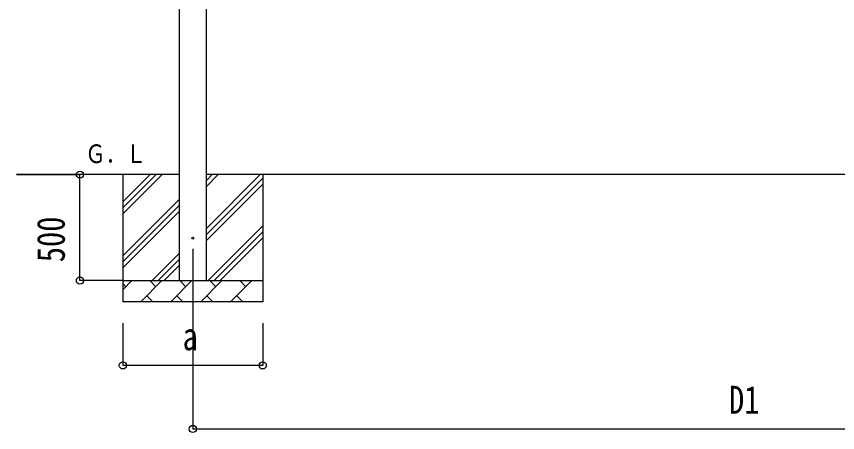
# Model space of a CAD drawing. Units: millimetres, scale not verified. Extents: x -16820 to 16820, y -11880 to 11880.
# Drawn here: x -14870 to -10995, y -3222 to -1258 of the extents above; entities that cross this region are included whole.
import ezdxf
from ezdxf.enums import TextEntityAlignment as Align

# ---------------------------------------------------------------- set-up
doc = ezdxf.new("R2010")
doc.units = ezdxf.units.MM
doc.header["$LTSCALE"] = 50
for name, color, linetype in [('0-4_YKK_12', 2, 'Continuous'), ('0-5_YKK_13', 4, 'Continuous'), ('0-6_YKK_A1', 4, 'Continuous'), ('0-7_YKK_D', 6, 'Continuous')]:
    doc.layers.add(name, color=color, linetype=linetype)
doc.styles.add('ＭＳ ゴシック', font='')
doc.styles.get('ＭＳ ゴシック').set_extended_font_data('MS Gothic')

msp = doc.modelspace()

# ---------------------------------------------------------------- linework, layer by layer
at = {"layer": '0-4_YKK_12'}
msp.add_line((-14037.9, -2354.73), (-14037.9, -2854.73), dxfattribs=at)
at = {"layer": '0-5_YKK_13'}
msp.add_circle((-14037.9, -2304.73), 4.5, dxfattribs=at)
at = {"layer": '0-6_YKK_A1'}
for p, q in [((-14100.4, -2504.73), (-14100.4, 295.27)), ((-13975.4, 295.27), (-13975.4, -2504.73)), ((-14100.4, -2004.73), (-14870.4, -2004.73)), ((-14367.9, -2004.73), (-14367.9, -2604.73)), ((-14367.9, -2189.78), (-14182.85, -2004.73)), ((-14367.9, -2161.5), (-14211.14, -2004.73)), ((-14367.9, -2133.21), (-14239.42, -2004.73)), ((-8827.4, -2004.73), (-13975.4, -2004.73)), ((-13975.4, -2259.83), (-13720.3, -2004.73)), ((-13975.4, -2061.84), (-13918.29, -2004.73)), ((-13975.4, -2033.56), (-13946.58, -2004.73)), ((-13707.9, -2004.73), (-13707.9, -2604.73)), ((-13975.4, -2288.11), (-13707.9, -2020.61)), ((-13975.4, -2316.4), (-13707.9, -2048.9)), ((-14367.9, -2387.77), (-14100.4, -2120.27)), ((-14367.9, -2416.06), (-14100.4, -2148.56)), ((-14367.9, -2444.34), (-14100.4, -2176.84)), ((-13965.75, -2504.73), (-13707.9, -2246.89)), ((-13937.46, -2504.73), (-13707.9, -2275.17)), ((-13909.18, -2504.73), (-13707.9, -2303.46)), ((-14230.3, -2504.73), (-14100.4, -2374.83)), ((-14202.02, -2504.73), (-14100.4, -2403.11)), ((-14173.74, -2504.73), (-14100.4, -2431.4)), ((-14367.9, -2504.73), (-13707.9, -2504.73)), ((-14367.9, -2547.62), (-14325.01, -2504.73)), ((-14353.56, -2533.28), (-14367.9, -2518.95)), ((-14283.59, -2604.73), (-14183.59, -2504.73)), ((-14212.14, -2533.28), (-14240.7, -2504.73)), ((-14142.17, -2604.73), (-14042.17, -2504.73)), ((-14070.72, -2533.28), (-14099.27, -2504.73)), ((-14000.75, -2604.73), (-13900.75, -2504.73)), ((-13929.3, -2533.28), (-13957.85, -2504.73)), ((-13859.32, -2604.73), (-13759.32, -2504.73)), ((-13787.88, -2533.28), (-13816.43, -2504.73)), ((-13711.19, -2504.73), (-13707.9, -2501.45)), ((-14255.04, -2576.18), (-14226.48, -2604.73)), ((-14113.61, -2576.18), (-14085.06, -2604.73)), ((-13972.19, -2576.18), (-13943.64, -2604.73)), ((-13830.77, -2576.18), (-13802.22, -2604.73)), ((-13707.9, -2604.73), (-14367.9, -2604.73))]:
    msp.add_line(p, q, dxfattribs=at)
at = {"layer": '0-7_YKK_D'}
for p, q in [((-14869.4, -2004.73), (-14569.4, -2004.73)), ((-14570.4, -2504.73), (-14570.4, -2004.73)), ((-14368.9, -2504.73), (-14571.4, -2504.73)), ((-14367.9, -2704.73), (-14367.9, -2905.73)), ((-14037.9, -2704.73), (-14037.9, -3205.73)), ((-13707.9, -2704.73), (-13707.9, -2905.73)), ((-13707.9, -2904.73), (-14367.9, -2904.73)), ((-14037.9, -3204.73), (-8764.9, -3204.73))]:
    msp.add_line(p, q, dxfattribs=at)
for centre in [(-14570.4, -2004.73), (-14570.4, -2504.73), (-14367.9, -2904.73), (-13707.9, -2904.73), (-14037.9, -3204.73)]:
    msp.add_circle(centre, 17, dxfattribs=at)

# ---------------------------------------------------------------- texts
at = {"layer": '0-6_YKK_A1', "style": 'ＭＳ ゴシック', "width": 0.8}
msp.add_text('Ｇ．Ｌ', height=87.98, dxfattribs=at).set_placement((-14545.7, -1976.28), align=Align.BOTTOM_LEFT)
at = {"layer": '0-7_YKK_D', "style": 'ＭＳ ゴシック', "width": 0.8}
msp.add_text('500', height=132, rotation=90, dxfattribs=at).set_placement((-14602.4, -2417.93), align=Align.BOTTOM_LEFT)
for s, p in [('a', (-14085.9, -2872.73)), ('D1', (-11507, -3172.73))]:
    msp.add_text(s, height=132, dxfattribs=at).set_placement(p, align=Align.BOTTOM_LEFT)

doc.saveas('drawing.dxf')
